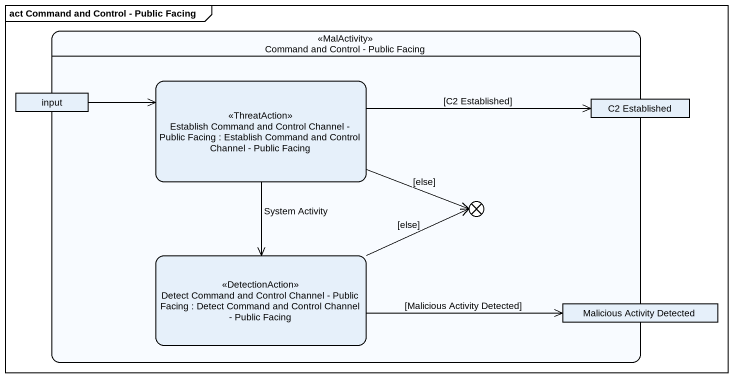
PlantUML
@startuml
mainframe act Command and Control - Public Facing
hide empty description
state "Command and Control - Public Facing" as Command_and_Control_Public <<MalActivity>> {
  state "Establish Command and Control Channel - Public Facing : Establish Command and Control Channel - Public Facing" as Establish_Command_and <<ThreatAction>>
  state input <<object>>
  state "C2 Established" as C2_Established <<object>>
  state flowfinal1 <<end>>
  state "Detect Command and Control Channel - Public Facing : Detect Command and Control Channel - Public Facing" as Detect_Command_and_Control <<DetectionAction>>
  state "Malicious Activity Detected" as Malicious_Activity_Detected <<object>>
}
Establish_Command_and -right-> C2_Established : [C2 Established]
Establish_Command_and -right-> flowfinal1 : [else]
Establish_Command_and --> Detect_Command_and_Control : System Activity
input -right-> Establish_Command_and
Detect_Command_and_Control -right-> flowfinal1 : [else]
Detect_Command_and_Control -right-> Malicious_Activity_Detected : [Malicious Activity Detected]
@enduml
